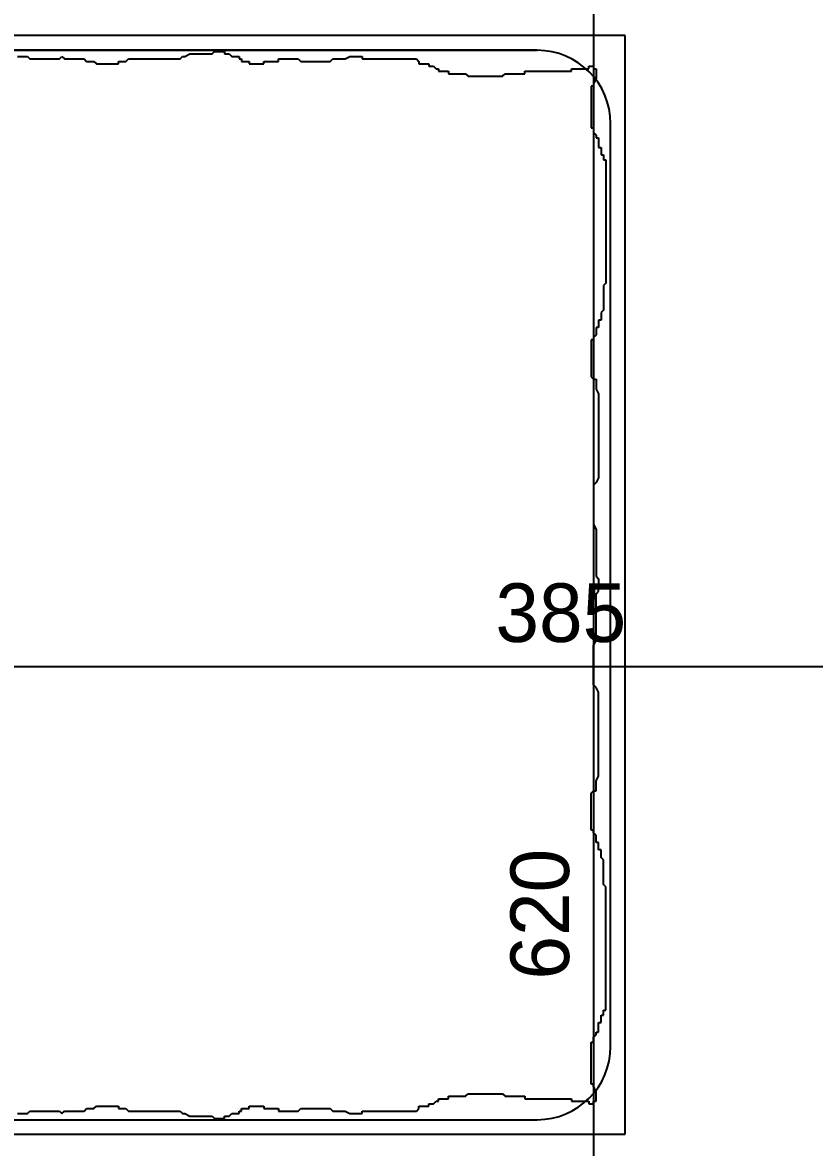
# Model space of a CAD drawing. Extents: x 182769.15 to 182771.38, y 101811.72 to 101812.21.
# Drawn here: x 182769.74166 to 182769.76328, y 101811.91282 to 101811.94354 of the extents above; entities that cross this region are included whole.
import ezdxf

# ---------------------------------------------------------------- set-up
doc = ezdxf.new("R2010")
doc.units = 0
doc.header["$MEASUREMENT"] = 0
doc.layers.add('iç yatay', color=3, linetype='Continuous')
doc.layers.add('tefriş', color=21, linetype='Continuous')
doc.styles.add('İÇ ÖLÇÜ', font='stylu.ttf', dxfattribs={"height": 8})

msp = doc.modelspace()

# ---------------------------------------------------------------- linework, layer by layer
at = {"layer": 'iç yatay'}
for p, q in [((182769.757244, 101811.982224), (182769.757244, 101811.857424)), ((182769.717995, 101811.925955), (182769.795795, 101811.925955))]:
    msp.add_line(p, q, dxfattribs=at)
at = {"layer": 'tefriş'}
for p, q in [((182769.75811, 101811.94318), (182769.72011, 101811.94318)), ((182769.75811, 101811.91318), (182769.75811, 101811.94318)), ((182769.72251, 101811.94278), (182769.75571, 101811.94278)), ((182769.75571, 101811.94278), (182769.72251, 101811.94278)), ((182769.75771, 101811.91558), (182769.75771, 101811.94078)), ((182769.72251, 101811.91358), (182769.75571, 101811.91358)), ((182769.72011, 101811.91318), (182769.75811, 101811.91318))]:
    msp.add_line(p, q, dxfattribs=at)
at = {"layer": 'tefriş', "color": 8}
for p, q in [((182769.746831, 101811.942679), (182769.746899, 101811.942747)), ((182769.746899, 101811.942747), (182769.747167, 101811.942747)), ((182769.747167, 101811.942747), (182769.747167, 101811.942679)), ((182769.741522, 101811.942612), (182769.741791, 101811.942612)), ((182769.741791, 101811.942612), (182769.741858, 101811.942545)), ((182769.741858, 101811.942545), (182769.742664, 101811.942545)), ((182769.742664, 101811.942545), (182769.742732, 101811.942612)), ((182769.742732, 101811.942612), (182769.742799, 101811.942545)), ((182769.742799, 101811.942545), (182769.743336, 101811.942545)), ((182769.743336, 101811.942545), (182769.743404, 101811.942478)), ((182769.743404, 101811.942478), (182769.743605, 101811.942478)), ((182769.743605, 101811.942478), (182769.743673, 101811.94241)), ((182769.744277, 101811.94241), (182769.744277, 101811.942478)), ((182769.744277, 101811.942478), (182769.744479, 101811.942478)), ((182769.744479, 101811.942478), (182769.744546, 101811.942545)), ((182769.744546, 101811.942545), (182769.745958, 101811.942545)), ((182769.745958, 101811.942545), (182769.746025, 101811.942612)), ((182769.746025, 101811.942612), (182769.746092, 101811.942612)), ((182769.746092, 101811.942612), (182769.746227, 101811.942679)), ((182769.746227, 101811.942679), (182769.746831, 101811.942679)), ((182769.747167, 101811.942679), (182769.747302, 101811.942679)), ((182769.747302, 101811.942679), (182769.747369, 101811.942612)), ((182769.747369, 101811.942612), (182769.747571, 101811.942612)), ((182769.747571, 101811.942612), (182769.747571, 101811.942545)), ((182769.747571, 101811.942545), (182769.747638, 101811.942545)), ((182769.747638, 101811.942545), (182769.747638, 101811.942478)), ((182769.747638, 101811.942478), (182769.74784, 101811.942478)), ((182769.74784, 101811.942478), (182769.74784, 101811.94241)), ((182769.748243, 101811.94241), (182769.748243, 101811.942478)), ((182769.748243, 101811.942478), (182769.748646, 101811.942478)), ((182769.748646, 101811.942478), (182769.748646, 101811.942545)), ((182769.748646, 101811.942545), (182769.749184, 101811.942545)), ((182769.749184, 101811.942545), (182769.749251, 101811.942478)), ((182769.749251, 101811.942478), (182769.750058, 101811.942478)), ((182769.750058, 101811.942478), (182769.750125, 101811.942545)), ((182769.750125, 101811.942545), (182769.750461, 101811.942545)), ((182769.750461, 101811.942545), (182769.750595, 101811.942612)), ((182769.750595, 101811.942612), (182769.750931, 101811.942612)), ((182769.750931, 101811.942612), (182769.750931, 101811.942545)), ((182769.750931, 101811.942545), (182769.75241, 101811.942545)), ((182769.75241, 101811.942545), (182769.752477, 101811.942478)), ((182769.752477, 101811.942478), (182769.752477, 101811.94241)), ((182769.743673, 101811.94241), (182769.744277, 101811.94241)), ((182769.74784, 101811.94241), (182769.748243, 101811.94241)), ((182769.752477, 101811.94241), (182769.752746, 101811.94241)), ((182769.752746, 101811.94241), (182769.752746, 101811.942343)), ((182769.752746, 101811.942343), (182769.75288, 101811.942343)), ((182769.75288, 101811.942343), (182769.752948, 101811.942276)), ((182769.752948, 101811.942276), (182769.753015, 101811.942276)), ((182769.753015, 101811.942276), (182769.753015, 101811.942209)), ((182769.753015, 101811.942209), (182769.753284, 101811.942209)), ((182769.753284, 101811.942209), (182769.753284, 101811.942141)), ((182769.753284, 101811.942141), (182769.753754, 101811.942141)), ((182769.753754, 101811.942141), (182769.753821, 101811.942074)), ((182769.754762, 101811.942074), (182769.75483, 101811.942141)), ((182769.75483, 101811.942141), (182769.755367, 101811.942141)), ((182769.755367, 101811.942141), (182769.755367, 101811.942209)), ((182769.755367, 101811.942209), (182769.756644, 101811.942209)), ((182769.756644, 101811.942276), (182769.757115, 101811.942276)), ((182769.756644, 101811.942209), (182769.756644, 101811.942276)), ((182769.757115, 101811.942276), (182769.757115, 101811.942343)), ((182769.757115, 101811.942343), (182769.757249, 101811.942343)), ((182769.757249, 101811.942343), (182769.757249, 101811.942276)), ((182769.757249, 101811.942276), (182769.757316, 101811.942276)), ((182769.757316, 101811.942276), (182769.757316, 101811.942007)), ((182769.753821, 101811.942074), (182769.754762, 101811.942074)), ((182769.757316, 101811.942007), (182769.757249, 101811.941872)), ((182769.757249, 101811.941872), (182769.757249, 101811.941805)), ((182769.757182, 101811.941805), (182769.757182, 101811.940661)), ((182769.757249, 101811.941805), (182769.757182, 101811.941805)), ((182769.757182, 101811.940661), (182769.757249, 101811.940661)), ((182769.757249, 101811.940661), (182769.757249, 101811.940527)), ((182769.757249, 101811.940527), (182769.757316, 101811.94046)), ((182769.757316, 101811.94046), (182769.757316, 101811.940392)), ((182769.757316, 101811.940392), (182769.757383, 101811.940392)), ((182769.757383, 101811.940392), (182769.757383, 101811.940123)), ((182769.757383, 101811.940123), (182769.757451, 101811.940123)), ((182769.757451, 101811.940123), (182769.757451, 101811.939921)), ((182769.757451, 101811.939921), (182769.757518, 101811.939921)), ((182769.757518, 101811.939921), (182769.757518, 101811.939787)), ((182769.757518, 101811.939787), (182769.757585, 101811.939787)), ((182769.757585, 101811.939787), (182769.757585, 101811.936423)), ((182769.757585, 101811.936423), (182769.757518, 101811.936356)), ((182769.757518, 101811.936356), (182769.757518, 101811.935683)), ((182769.757518, 101811.935683), (182769.757451, 101811.935616)), ((182769.757451, 101811.935414), (182769.757383, 101811.935414)), ((182769.757383, 101811.935414), (182769.757383, 101811.935213)), ((182769.757451, 101811.935616), (182769.757451, 101811.935414)), ((182769.757383, 101811.935213), (182769.757316, 101811.935213)), ((182769.757316, 101811.935213), (182769.757316, 101811.935011)), ((182769.757249, 101811.934876), (182769.757182, 101811.934876)), ((182769.757182, 101811.934876), (182769.757182, 101811.933867)), ((182769.757316, 101811.935011), (182769.757249, 101811.934943)), ((182769.757249, 101811.934943), (182769.757249, 101811.934876)), ((182769.757182, 101811.933867), (182769.757249, 101811.9338)), ((182769.757249, 101811.9338), (182769.757316, 101811.9338)), ((182769.757316, 101811.9338), (182769.757316, 101811.933531)), ((182769.757316, 101811.933531), (182769.757383, 101811.933396)), ((182769.757383, 101811.933396), (182769.757383, 101811.931109)), ((182769.757383, 101811.931109), (182769.757316, 101811.930975)), ((182769.757316, 101811.930975), (182769.757249, 101811.930907)), ((182769.757249, 101811.930907), (182769.757249, 101811.929831)), ((182769.757249, 101811.929831), (182769.757316, 101811.929696)), ((182769.757316, 101811.929696), (182769.757316, 101811.928418)), ((182769.757316, 101811.928418), (182769.757383, 101811.928351)), ((182769.757383, 101811.928351), (182769.757383, 101811.92818)), ((182769.757316, 101811.927941), (182769.757383, 101811.928008)), ((182769.757383, 101811.928008), (182769.757383, 101811.92818)), ((182769.757316, 101811.926663), (182769.757316, 101811.927941)), ((182769.757249, 101811.926528), (182769.757316, 101811.926663)), ((182769.757249, 101811.925452), (182769.757249, 101811.926528)), ((182769.757316, 101811.925385), (182769.757249, 101811.925452)), ((182769.757383, 101811.92525), (182769.757316, 101811.925385)), ((182769.757383, 101811.922963), (182769.757383, 101811.92525)), ((182769.757316, 101811.922828), (182769.757383, 101811.922963)), ((182769.757316, 101811.922559), (182769.757316, 101811.922828)), ((182769.757182, 101811.922492), (182769.757249, 101811.922559)), ((182769.757182, 101811.921483), (182769.757182, 101811.922492)), ((182769.757249, 101811.922559), (182769.757316, 101811.922559)), ((182769.757249, 101811.921483), (182769.757182, 101811.921483)), ((182769.757249, 101811.921416), (182769.757249, 101811.921483)), ((182769.757316, 101811.921349), (182769.757249, 101811.921416)), ((182769.757316, 101811.921147), (182769.757316, 101811.921349)), ((182769.757383, 101811.921147), (182769.757316, 101811.921147)), ((182769.757383, 101811.920945), (182769.757383, 101811.921147)), ((182769.757451, 101811.920945), (182769.757383, 101811.920945)), ((182769.757451, 101811.920743), (182769.757451, 101811.920945)), ((182769.757518, 101811.920676), (182769.757451, 101811.920743)), ((182769.757518, 101811.920003), (182769.757518, 101811.920676)), ((182769.757585, 101811.919936), (182769.757518, 101811.920003)), ((182769.757585, 101811.916572), (182769.757585, 101811.919936)), ((182769.757451, 101811.916438), (182769.757518, 101811.916438)), ((182769.757451, 101811.916236), (182769.757451, 101811.916438)), ((182769.757518, 101811.916572), (182769.757585, 101811.916572)), ((182769.757518, 101811.916438), (182769.757518, 101811.916572)), ((182769.757383, 101811.916236), (182769.757451, 101811.916236)), ((182769.757383, 101811.915967), (182769.757383, 101811.916236)), ((182769.757249, 101811.915832), (182769.757316, 101811.9159)), ((182769.757249, 101811.915698), (182769.757249, 101811.915832)), ((182769.757316, 101811.915967), (182769.757383, 101811.915967)), ((182769.757316, 101811.9159), (182769.757316, 101811.915967)), ((182769.757182, 101811.915698), (182769.757249, 101811.915698)), ((182769.757182, 101811.914554), (182769.757182, 101811.915698)), ((182769.757249, 101811.914554), (182769.757182, 101811.914554)), ((182769.757249, 101811.914487), (182769.757249, 101811.914554)), ((182769.757316, 101811.914353), (182769.757249, 101811.914487)), ((182769.753284, 101811.914218), (182769.753754, 101811.914218)), ((182769.753284, 101811.914151), (182769.753284, 101811.914218)), ((182769.753754, 101811.914218), (182769.753821, 101811.914285)), ((182769.753821, 101811.914285), (182769.754762, 101811.914285)), ((182769.754762, 101811.914285), (182769.75483, 101811.914218)), ((182769.75483, 101811.914218), (182769.755367, 101811.914218)), ((182769.755367, 101811.914218), (182769.755367, 101811.914151)), ((182769.757316, 101811.914083), (182769.757316, 101811.914353)), ((182769.743336, 101811.913814), (182769.743404, 101811.913882)), ((182769.743404, 101811.913882), (182769.743605, 101811.913882)), ((182769.743605, 101811.913882), (182769.743673, 101811.913949)), ((182769.743673, 101811.913949), (182769.744277, 101811.913949)), ((182769.744277, 101811.913949), (182769.744277, 101811.913882)), ((182769.744277, 101811.913882), (182769.744479, 101811.913882)), ((182769.744479, 101811.913882), (182769.744546, 101811.913814)), ((182769.747638, 101811.913882), (182769.74784, 101811.913882)), ((182769.747638, 101811.913814), (182769.747638, 101811.913882)), ((182769.74784, 101811.913949), (182769.748243, 101811.913949)), ((182769.74784, 101811.913882), (182769.74784, 101811.913949)), ((182769.748243, 101811.913949), (182769.748243, 101811.913882)), ((182769.748243, 101811.913882), (182769.748646, 101811.913882)), ((182769.748646, 101811.913882), (182769.748646, 101811.913814)), ((182769.749184, 101811.913814), (182769.749251, 101811.913882)), ((182769.749251, 101811.913882), (182769.750058, 101811.913882)), ((182769.750058, 101811.913882), (182769.750125, 101811.913814)), ((182769.75241, 101811.913814), (182769.752477, 101811.913882)), ((182769.752477, 101811.913949), (182769.752746, 101811.913949)), ((182769.752477, 101811.913882), (182769.752477, 101811.913949)), ((182769.752746, 101811.914016), (182769.75288, 101811.914016)), ((182769.752746, 101811.913949), (182769.752746, 101811.914016)), ((182769.75288, 101811.914016), (182769.752948, 101811.914083)), ((182769.752948, 101811.914083), (182769.753015, 101811.914083)), ((182769.753015, 101811.914151), (182769.753284, 101811.914151)), ((182769.753015, 101811.914083), (182769.753015, 101811.914151)), ((182769.755367, 101811.914151), (182769.756644, 101811.914151)), ((182769.756644, 101811.914151), (182769.756644, 101811.914083)), ((182769.756644, 101811.914083), (182769.757115, 101811.914083)), ((182769.757115, 101811.914083), (182769.757115, 101811.914016)), ((182769.757115, 101811.914016), (182769.757249, 101811.914016)), ((182769.757249, 101811.914083), (182769.757316, 101811.914083)), ((182769.757249, 101811.914016), (182769.757249, 101811.914083)), ((182769.741522, 101811.913747), (182769.741791, 101811.913747)), ((182769.741791, 101811.913747), (182769.741858, 101811.913814)), ((182769.741858, 101811.913814), (182769.742664, 101811.913814)), ((182769.742664, 101811.913814), (182769.742732, 101811.913747)), ((182769.742732, 101811.913747), (182769.742799, 101811.913814)), ((182769.742799, 101811.913814), (182769.743336, 101811.913814)), ((182769.744546, 101811.913814), (182769.745958, 101811.913814)), ((182769.745958, 101811.913814), (182769.746025, 101811.913747)), ((182769.746025, 101811.913747), (182769.746092, 101811.913747)), ((182769.746092, 101811.913747), (182769.746227, 101811.91368)), ((182769.746227, 101811.91368), (182769.746831, 101811.91368)), ((182769.746831, 101811.91368), (182769.746899, 101811.913613)), ((182769.746899, 101811.913613), (182769.747167, 101811.913613)), ((182769.747167, 101811.91368), (182769.747302, 101811.91368)), ((182769.747167, 101811.913613), (182769.747167, 101811.91368)), ((182769.747302, 101811.91368), (182769.747369, 101811.913747)), ((182769.747369, 101811.913747), (182769.747571, 101811.913747)), ((182769.747571, 101811.913814), (182769.747638, 101811.913814)), ((182769.747571, 101811.913747), (182769.747571, 101811.913814)), ((182769.748646, 101811.913814), (182769.749184, 101811.913814)), ((182769.750125, 101811.913814), (182769.750461, 101811.913814)), ((182769.750461, 101811.913814), (182769.750595, 101811.913747)), ((182769.750595, 101811.913747), (182769.750931, 101811.913747)), ((182769.750931, 101811.913814), (182769.75241, 101811.913814)), ((182769.750931, 101811.913747), (182769.750931, 101811.913814))]:
    msp.add_line(p, q, dxfattribs=at)
at = {"layer": 'tefriş'}
for centre, start, end in [((182769.75571, 101811.94078), 0, 90), ((182769.75571, 101811.94078), 0, 90), ((182769.75571, 101811.91558), 270, 0)]:
    msp.add_arc(centre, 0.002, start, end, dxfattribs=at)

# ---------------------------------------------------------------- texts
at = {"layer": 'iç yatay', "color": 11, "style": 'İÇ ÖLÇÜ'}
msp.add_text('385', height=0.0016, dxfattribs=at).set_placement((182769.754568, 101811.926624))
msp.add_text('620', height=0.0016, rotation=90, dxfattribs=at).set_placement((182769.756578, 101811.917406))

doc.saveas('drawing.dxf')
